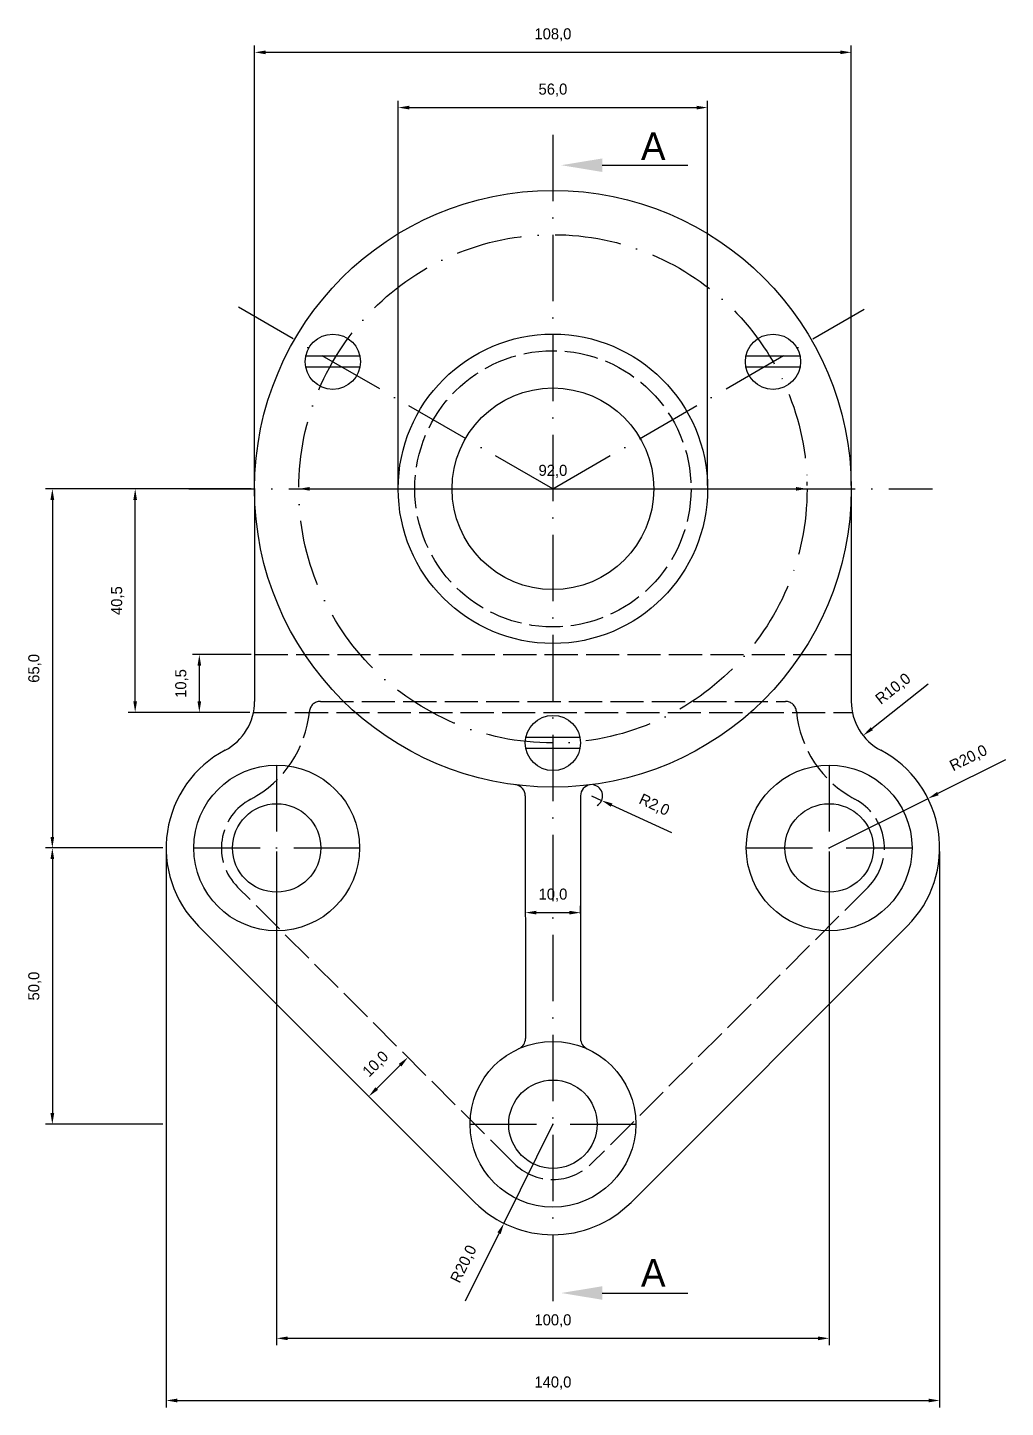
# Model space of a CAD drawing. Header units: millimetres. Extents: x -473 to -44, y 119 to 395.
# Drawn here: x -472.7 to -295.7, y 119.2 to 369 of the extents above; entities that cross this region are included whole.
import ezdxf
from ezdxf import colors
from ezdxf.entities.mleader import LeaderData, LeaderLine
from ezdxf.math import Vec2, Vec3

# ---------------------------------------------------------------- set-up
doc = ezdxf.new("R2010")
doc.units = ezdxf.units.MM
doc.linetypes.add('ACAD_ISO02W100', pattern=[15, 12, -3])
doc.linetypes.add('ACAD_ISO10W100', pattern=[18, 12, -3, 0, -3])
doc.layers.add('asse', color=12, linetype='ACAD_ISO10W100', plot=False)
doc.layers.add('punti nascosti', color=212, linetype='ACAD_ISO02W100', plot=False)
for name, color, linetype in [('oggetto', 7, 'Continuous'), ('quotatura', 130, 'Continuous'), ('sezione', 12, 'Continuous')]:
    doc.layers.add(name, color=color, linetype=linetype)
doc.layers.get('0').off()
doc.dimstyles.new('ISO-25', dxfattribs={"dimtxt": 2, "dimasz": 2, "dimexe": 1.25, "dimexo": 0.625, "dimgap": 2, "dimtad": 1, "dimdec": 1, "dimzin": 1, "dimtxsty": 'Standard', "dimcen": 2.5, "dimadec": 0, "dimazin": 0, "dimtfac": 1, "dimtdec": 1, "dimtmove": 0, "dimatfit": 3, "dimfxl": 1, "dimarcsym": 0})

# ---------------------------------------------------------------- blocks, each defined once
blk = doc.blocks.new('*U3')
blk.add_circle((0, 0), 5)
blk = doc.blocks.new('*U4')
at = {"layer": 'oggetto', "color": 0, "linetype": 'ByBlock', "lineweight": -2, "transparency": 16777216}
for p, rotation in [((-417.41, 308.5), 240), ((-337.73, 308.5), 120)]:
    blk.add_blockref('*U3', p, dxfattribs=dict(at, rotation=rotation))
blk.add_blockref('*U3', (-377.57, 239.5), dxfattribs=at)
blk = doc.blocks.new('*D5')
at = {"layer": 'quotatura', "color": 0, "lineweight": -2, "transparency": 16777216}
for p, q in [((-431.57, 286.12), (-431.57, 365.75)), ((-323.57, 286.12), (-323.57, 365.75)), ((-429.57, 364.5), (-325.57, 364.5))]:
    blk.add_line(p, q, dxfattribs=at)
at = {"layer": 'quotatura', "color": 0, "transparency": 16777216}
for points in [[(-429.57, 364.83), (-429.57, 364.16), (-431.57, 364.5)], [(-325.57, 364.83), (-325.57, 364.16), (-323.57, 364.5)]]:
    blk.add_solid(points, dxfattribs=at)
at = {"layer": 'quotatura', "color": 0, "transparency": 16777216, "insert": (-377.57, 367.66), "char_height": 2, "attachment_point": 5}
blk.add_mtext('108,0', dxfattribs=at)
blk = doc.blocks.new('*D6')
at = {"layer": 'quotatura', "color": 0, "lineweight": -2, "transparency": 16777216}
for p, q in [((-405.57, 286.12), (-405.57, 355.75)), ((-349.57, 286.12), (-349.57, 355.75)), ((-403.57, 354.5), (-351.57, 354.5))]:
    blk.add_line(p, q, dxfattribs=at)
at = {"layer": 'quotatura', "color": 0, "transparency": 16777216}
for points in [[(-403.57, 354.83), (-403.57, 354.16), (-405.57, 354.5)], [(-351.57, 354.83), (-351.57, 354.16), (-349.57, 354.5)]]:
    blk.add_solid(points, dxfattribs=at)
at = {"layer": 'quotatura', "color": 0, "transparency": 16777216, "insert": (-377.57, 357.66), "char_height": 2, "attachment_point": 5}
blk.add_mtext('56,0', dxfattribs=at)
blk = doc.blocks.new('*D8')
at = {"layer": 'quotatura', "color": 0, "lineweight": -2, "transparency": 16777216}
for p, q in [((-382.56, 208.59), (-382.56, 210.05)), ((-372.57, 208.59), (-372.57, 210.04)), ((-380.56, 208.79), (-374.57, 208.79))]:
    blk.add_line(p, q, dxfattribs=at)
at = {"layer": 'quotatura', "color": 0, "transparency": 16777216}
for points in [[(-380.56, 209.13), (-380.56, 208.46), (-382.56, 208.8)], [(-374.57, 209.12), (-374.57, 208.46), (-372.57, 208.79)]]:
    blk.add_solid(points, dxfattribs=at)
at = {"layer": 'quotatura', "color": 0, "transparency": 16777216, "insert": (-377.56, 211.96), "char_height": 2, "attachment_point": 5, "rotation": 359.9606}
blk.add_mtext('10,0', dxfattribs=at)
blk = doc.blocks.new('*D9')
at = {"layer": 'quotatura', "color": 0, "lineweight": -2, "transparency": 16777216}
for p, q in [((-427.57, 219.87), (-427.57, 130.5)), ((-327.57, 219.87), (-327.57, 130.5)), ((-425.57, 131.75), (-329.57, 131.75))]:
    blk.add_line(p, q, dxfattribs=at)
at = {"layer": 'quotatura', "color": 0, "transparency": 16777216}
for points in [[(-425.57, 132.08), (-425.57, 131.41), (-427.57, 131.75)], [(-329.57, 132.08), (-329.57, 131.41), (-327.57, 131.75)]]:
    blk.add_solid(points, dxfattribs=at)
at = {"layer": 'quotatura', "color": 0, "transparency": 16777216, "insert": (-377.57, 134.91), "char_height": 2, "attachment_point": 5}
blk.add_mtext('100,0', dxfattribs=at)
blk = doc.blocks.new('*D10')
at = {"layer": 'quotatura', "color": 0, "lineweight": -2, "transparency": 16777216}
for p, q in [((-447.57, 219.87), (-447.57, 119.25)), ((-307.57, 219.87), (-307.57, 119.25)), ((-445.57, 120.5), (-309.57, 120.5))]:
    blk.add_line(p, q, dxfattribs=at)
at = {"layer": 'quotatura', "color": 0, "transparency": 16777216}
for points in [[(-445.57, 120.83), (-445.57, 120.16), (-447.57, 120.5)], [(-309.57, 120.83), (-309.57, 120.16), (-307.57, 120.5)]]:
    blk.add_solid(points, dxfattribs=at)
at = {"layer": 'quotatura', "color": 0, "transparency": 16777216, "insert": (-377.57, 123.66), "char_height": 2, "attachment_point": 5}
blk.add_mtext('140,0', dxfattribs=at)
blk = doc.blocks.new('*D11')
at = {"layer": 'quotatura', "color": 0, "lineweight": -2, "transparency": 16777216}
for p, q in [((-403.98, 182.76), (-402.93, 181.71)), ((-409.47, 176.94), (-405.23, 181.18)), ((-411.05, 175.69), (-410, 174.64))]:
    blk.add_line(p, q, dxfattribs=at)
at = {"layer": 'quotatura', "color": 0, "transparency": 16777216}
for points in [[(-405.46, 181.42), (-404.99, 180.95), (-403.81, 182.6)], [(-409.71, 177.18), (-409.24, 176.71), (-410.89, 175.53)]]:
    blk.add_solid(points, dxfattribs=at)
at = {"layer": 'quotatura', "color": 0, "transparency": 16777216, "insert": (-409.59, 181.3), "char_height": 2, "attachment_point": 5, "rotation": 45}
blk.add_mtext('10,0', dxfattribs=at)
blk = doc.blocks.new('*D13')
at = {"layer": 'quotatura', "color": 0, "lineweight": -2, "transparency": 16777216}
for p, q in [((-448.2, 220.5), (-469.42, 220.5)), ((-468.17, 218.5), (-468.17, 172.5)), ((-448.2, 170.5), (-469.42, 170.5))]:
    blk.add_line(p, q, dxfattribs=at)
at = {"layer": 'quotatura', "color": 0, "transparency": 16777216}
for points in [[(-468.51, 218.5), (-467.84, 218.5), (-468.17, 220.5)], [(-468.51, 172.5), (-467.84, 172.5), (-468.17, 170.5)]]:
    blk.add_solid(points, dxfattribs=at)
at = {"layer": 'quotatura', "color": 0, "transparency": 16777216, "insert": (-471.34, 195.5), "char_height": 2, "attachment_point": 5, "rotation": 90}
blk.add_mtext('50,0', dxfattribs=at)
blk = doc.blocks.new('*D14')
at = {"layer": 'quotatura', "color": 0, "lineweight": -2, "transparency": 16777216}
for p, q in [((-440.31, 285.5), (-469.42, 285.5)), ((-468.17, 283.5), (-468.17, 222.5)), ((-448.2, 220.5), (-469.42, 220.5))]:
    blk.add_line(p, q, dxfattribs=at)
at = {"layer": 'quotatura', "color": 0, "transparency": 16777216}
for points in [[(-468.51, 283.5), (-467.84, 283.5), (-468.17, 285.5)], [(-468.51, 222.5), (-467.84, 222.5), (-468.17, 220.5)]]:
    blk.add_solid(points, dxfattribs=at)
at = {"layer": 'quotatura', "color": 0, "transparency": 16777216, "insert": (-471.34, 253), "char_height": 2, "attachment_point": 5, "rotation": 90}
blk.add_mtext('65,0', dxfattribs=at)
blk = doc.blocks.new('*D15')
at = {"layer": 'quotatura', "color": 0, "lineweight": -2, "transparency": 16777216}
for p, q in [((-432.2, 255.5), (-442.82, 255.5)), ((-441.57, 253.5), (-441.57, 247.03)), ((-432.4, 245.03), (-442.82, 245.03))]:
    blk.add_line(p, q, dxfattribs=at)
at = {"layer": 'quotatura', "color": 0, "transparency": 16777216}
for points in [[(-441.9, 253.5), (-441.24, 253.5), (-441.57, 255.5)], [(-441.9, 247.03), (-441.24, 247.03), (-441.57, 245.03)]]:
    blk.add_solid(points, dxfattribs=at)
at = {"layer": 'quotatura', "color": 0, "transparency": 16777216, "insert": (-444.74, 250.26), "char_height": 2, "attachment_point": 5, "rotation": 90}
blk.add_mtext('10,5', dxfattribs=at)
blk = doc.blocks.new('*D16')
at = {"layer": 'quotatura', "color": 0, "lineweight": -2, "transparency": 16777216}
for p, q in [((-432.2, 285.5), (-454.43, 285.5)), ((-453.18, 247.03), (-453.18, 283.5)), ((-432.4, 245.03), (-454.43, 245.03))]:
    blk.add_line(p, q, dxfattribs=at)
at = {"layer": 'quotatura', "color": 0, "transparency": 16777216}
for points in [[(-453.51, 283.5), (-452.85, 283.5), (-453.18, 285.5)], [(-453.51, 247.03), (-452.85, 247.03), (-453.18, 245.03)]]:
    blk.add_solid(points, dxfattribs=at)
at = {"layer": 'quotatura', "color": 0, "transparency": 16777216, "insert": (-456.35, 265.26), "char_height": 2, "attachment_point": 5, "rotation": 90}
blk.add_mtext('40,5', dxfattribs=at)
blk = doc.blocks.new('*D17')
at = {"layer": 'quotatura', "color": 0, "lineweight": -2, "transparency": 16777216}
for p, q in [((-423.57, 286.12), (-423.57, 286.75)), ((-421.57, 285.5), (-333.57, 285.5)), ((-331.57, 286.12), (-331.57, 286.75))]:
    blk.add_line(p, q, dxfattribs=at)
at = {"layer": 'quotatura', "color": 0, "transparency": 16777216}
for points in [[(-421.57, 285.83), (-421.57, 285.16), (-423.57, 285.5)], [(-333.57, 285.83), (-333.57, 285.16), (-331.57, 285.5)]]:
    blk.add_solid(points, dxfattribs=at)
at = {"layer": 'quotatura', "color": 0, "transparency": 16777216, "insert": (-377.57, 288.66), "char_height": 2, "attachment_point": 5}
blk.add_mtext('92,0', dxfattribs=at)
blk = doc.blocks.new('*D18')
at = {"layer": 'quotatura', "color": 0, "lineweight": -2, "transparency": 16777216}
for p, q in [((-370.57, 229.94), (-368.76, 229.1)), ((-356.05, 223.22), (-366.94, 228.26))]:
    blk.add_line(p, q, dxfattribs=at)
blk.add_arc((-370.57, 229.94), 2, 299.3834, 79.2758, dxfattribs=at)
at = {"layer": 'quotatura', "color": 0, "transparency": 16777216}
blk.add_solid([(-366.8, 228.56), (-367.08, 227.95), (-368.76, 229.1)], dxfattribs=at)
at = {"layer": 'quotatura', "color": 0, "transparency": 16777216, "insert": (-359.26, 228.19), "char_height": 2, "attachment_point": 5, "rotation": 335.1932}
blk.add_mtext('R2,0', dxfattribs=at)
blk = doc.blocks.new('*D19')
at = {"layer": 'quotatura', "color": 0, "lineweight": -2, "transparency": 16777216}
blk.add_line((-309.64, 250.12), (-319.86, 242.08), dxfattribs=at)
at = {"layer": 'quotatura', "color": 0, "transparency": 16777216}
blk.add_solid([(-320.06, 242.34), (-319.65, 241.82), (-321.43, 240.85)], dxfattribs=at)
at = {"layer": 'quotatura', "color": 0, "transparency": 16777216, "insert": (-315.92, 249.21), "char_height": 2, "attachment_point": 5, "rotation": 38.1952}
blk.add_mtext('R10,0', dxfattribs=at)
blk = doc.blocks.new('*D20')
at = {"layer": 'quotatura', "color": 0, "lineweight": -2, "transparency": 16777216}
for p, q in [((-295.67, 236.45), (-307.89, 230.34)), ((-327.57, 220.5), (-309.68, 229.44))]:
    blk.add_line(p, q, dxfattribs=at)
at = {"layer": 'quotatura', "color": 0, "transparency": 16777216}
blk.add_solid([(-308.04, 230.64), (-307.75, 230.04), (-309.68, 229.44)], dxfattribs=at)
at = {"layer": 'quotatura', "color": 0, "transparency": 16777216, "insert": (-302.31, 236.67), "char_height": 2, "attachment_point": 5, "rotation": 26.5731}
blk.add_mtext('R20,0', dxfattribs=at)
blk = doc.blocks.new('*D21')
at = {"layer": 'quotatura', "color": 0, "lineweight": -2, "transparency": 16777216}
for p, q in [((-377.57, 170.5), (-386.43, 152.57)), ((-393.37, 138.52), (-387.32, 150.77))]:
    blk.add_line(p, q, dxfattribs=at)
at = {"layer": 'quotatura', "color": 0, "transparency": 16777216}
blk.add_solid([(-387.62, 150.92), (-387.02, 150.63), (-386.43, 152.57)], dxfattribs=at)
at = {"layer": 'quotatura', "color": 0, "transparency": 16777216, "insert": (-393.63, 145.15), "char_height": 2, "attachment_point": 5, "rotation": 63.7049}
blk.add_mtext('R20,0', dxfattribs=at)

msp = doc.modelspace()

# ---------------------------------------------------------------- linework, layer by layer
at = {"layer": 'asse', "linetype": 'ACAD_ISO10W100'}
msp.add_line((-377.57, 349.57), (-377.57, 137.75), dxfattribs=at)
at = {"layer": 'asse'}
for p, q in [((-377.57, 285.5), (-434.49, 318.36)), ((-377.57, 285.5), (-321.21, 318.04)), ((-443.45, 285.5), (-308.85, 285.5)), ((-427.57, 235.5), (-427.57, 205.5)), ((-327.57, 235.5), (-327.57, 205.5)), ((-442.57, 220.5), (-412.57, 220.5)), ((-342.57, 220.5), (-312.57, 220.5)), ((-392.57, 170.5), (-362.57, 170.5))]:
    msp.add_line(p, q, dxfattribs=at)
msp.add_circle((-377.57, 285.5), 46, dxfattribs=at)
at = {"layer": 'oggetto'}
for p, q in [((-412.41, 309.5), (-422.41, 309.5)), ((-412.41, 307.5), (-422.41, 307.5)), ((-332.73, 309.5), (-342.73, 309.5)), ((-332.73, 307.5), (-342.73, 307.5)), ((-431.57, 285.5), (-431.57, 247.03)), ((-323.57, 285.5), (-323.57, 247.03)), ((-372.57, 240.5), (-382.57, 240.5)), ((-372.57, 238.5), (-382.57, 238.5)), ((-382.57, 229.94), (-382.54, 186)), ((-372.57, 229.94), (-372.57, 185.99)), ((-391.71, 156.35), (-441.71, 206.35)), ((-313.43, 206.35), (-363.43, 156.35))]:
    msp.add_line(p, q, dxfattribs=at)
for centre, radius in [((-377.57, 285.5), 54), ((-377.57, 285.5), 28), ((-377.57, 285.5), 18.25), ((-427.57, 220.5), 15), ((-327.57, 220.5), 15), ((-427.57, 220.5), 8), ((-327.57, 220.5), 8), ((-377.57, 170.5), 15), ((-377.57, 170.5), 8)]:
    msp.add_circle(centre, radius, dxfattribs=at)
for centre, radius, start, end in [((-441.57, 247.03), 10, 297.8181, 0), ((-313.57, 247.03), 10, 180, 242.1819), ((-427.57, 220.5), 20, 117.8181, 225), ((-327.57, 220.5), 20, 315, 62.1819), ((-384.57, 229.94), 2, 0.0322, 82.8203), ((-370.57, 229.94), 2, 97.1808, 180), ((-384.54, 186), 2, 294.2206, 0.0322), ((-370.57, 185.99), 2, 180, 245.6843), ((-377.57, 170.5), 20, 225, 315)]:
    msp.add_arc(centre, radius, start, end, dxfattribs=at)
at = {"layer": 'punti nascosti', "ltscale": 0.5}
for p, q in [((-431.57, 255.5), (-323.57, 255.5)), ((-431.77, 245.03), (-323.37, 245.03))]:
    msp.add_line(p, q, dxfattribs=at)
msp.add_lwpolyline([(-419.66, 247.03), (-335.48, 247.03, -0.387795), (-333.49, 245.21, 0.25381), (-322.9, 229.34, -0.505037), (-320.5, 213.43), (-370.5, 163.43, -0.414214), (-384.64, 163.43), (-434.64, 213.43, -0.505037), (-432.24, 229.34, 0.25381), (-421.65, 245.21, -0.387795)], format="xyb", close=True, dxfattribs=at)
msp.add_circle((-377.57, 285.5), 25, dxfattribs=at)

# ---------------------------------------------------------------- block references
at = {"layer": 'oggetto'}
msp.add_blockref('*U4', (0, 0), dxfattribs=at)

# ---------------------------------------------------------------- texts
at = {"layer": 'sezione', "char_height": 5, "attachment_point": 1}
for insert in [(-361.64, 349.99), (-361.64, 146.1)]:
    msp.add_mtext_dynamic_manual_height_columns('A', width=27.4809, gutter_width=12.5, heights=[0], dxfattribs=dict(at, insert=insert))

# ---------------------------------------------------------------- dimensions: what is measured, and where the dimension line sits
at = {"layer": 'quotatura'}
for base, p1, p2, picture, middle in [((-323.57, 364.5), (-431.57, 285.5), (-323.57, 285.5), '*D5', (-377.57, 364.5)), ((-349.57, 354.5), (-405.57, 285.5), (-349.57, 285.5), '*D6', (-377.57, 354.5)), ((-307.57, 120.5), (-447.57, 220.5), (-307.57, 220.5), '*D10', (-377.57, 120.5)), ((-327.57, 131.75), (-427.57, 220.5), (-327.57, 220.5), '*D9', (-377.57, 131.75))]:
    dim = msp.add_linear_dim(base=base, p1=p1, p2=p2, dimstyle='ISO-25', dxfattribs=at)
    dim.commit()
    dim.dimension.update_dxf_attribs({"geometry": picture, "text_midpoint": middle, "dimtype": 160})
dim = msp.add_linear_dim(base=(-331.57, 285.5), p1=(-423.57, 285.5), p2=(-331.57, 285.5), dimstyle='ISO-25', dxfattribs=at)
dim.commit()
dim.dimension.update_dxf_attribs({"geometry": '*D17', "text_midpoint": (-377.57, 288.66)})
for base, p1, p2, picture, middle in [((-468.17, 220.5), (-439.68, 285.5), (-447.57, 220.5), '*D14', (-471.34, 253)), ((-453.18, 285.5), (-431.77, 245.03), (-431.57, 285.5), '*D16', (-456.35, 265.26)), ((-441.57, 245.03), (-431.57, 255.5), (-431.77, 245.03), '*D15', (-444.74, 250.26)), ((-468.17, 170.5), (-447.57, 220.5), (-447.57, 170.5), '*D13', (-471.34, 195.5))]:
    dim = msp.add_linear_dim(base=base, p1=p1, p2=p2, angle=90, dimstyle='ISO-25', dxfattribs=at)
    dim.commit()
    dim.dimension.update_dxf_attribs({"geometry": picture, "text_midpoint": middle})
dim = msp.add_radius_dim(center=(-313.57, 247.03), mpoint=(-321.43, 240.85), dimstyle='ISO-25', dxfattribs=at)
dim.commit()
dim.dimension.update_dxf_attribs({"geometry": '*D19', "text_midpoint": (-313.96, 246.72), "dimtype": 164})
for center, mpoint, picture, middle in [((-327.57, 220.5), (-309.68, 229.44), '*D20', (-302.31, 236.67)), ((-370.57, 229.94), (-368.76, 229.1), '*D18', (-359.26, 228.19)), ((-377.57, 170.5), (-386.43, 152.57), '*D21', (-393.63, 145.15))]:
    dim = msp.add_radius_dim(center=center, mpoint=mpoint, dimstyle='ISO-25', dxfattribs=at)
    dim.commit()
    dim.dimension.update_dxf_attribs({"geometry": picture, "text_midpoint": middle})
for p1, p2, distance, picture, middle in [((-382.56, 207.97), (-372.57, 207.96), 0.83, '*D8', (-377.56, 211.96)), ((-411.49, 176.13), (-404.42, 183.2), -0.86, '*D11', (-409.59, 181.3))]:
    dim = msp.add_aligned_dim(p1=p1, p2=p2, distance=distance, dimstyle='ISO-25', dxfattribs=at)
    dim.commit()
    dim.dimension.update_dxf_attribs({"geometry": picture, "text_midpoint": middle})

# ---------------------------------------------------------------- leaders
at = {"layer": 'sezione'}
ml = msp.add_multileader_mtext('Standard', dxfattribs=at)
ml.set_content('', color=256)
ml.set_leader_properties()
ml.build(insert=Vec2(0, 0))
ml.multileader.update_dxf_attribs({"text_right_attachment_type": 6, "dogleg_length": 0.36, "arrow_head_size": 7.44})
ctx = ml.context
ctx.base_point, ctx.char_height, ctx.arrow_head_size, ctx.landing_gap_size, ctx.plane_origin = Vec3(-353.13, 344.07), 7.44, 7.44, 3.72, Vec3(-376.07, 344.07)
ctx.right_attachment = 6
notes = []
notes.append((ctx, [(0, (1, 1, 0), (-359.34, 344.07), (1, 0), 6.21, [(0, [(-376.07, 344.07)], 0, [])])]))
ctx.mtext.insert, ctx.mtext.flow_direction = Vec3(-349.42, 347.79), 5
ml = msp.add_multileader_mtext('Standard', dxfattribs=at)
ml.set_content('', color=256)
ml.set_leader_properties()
ml.build(insert=Vec2(0, 0))
ml.multileader.update_dxf_attribs({"text_right_attachment_type": 6, "dogleg_length": 0.36, "arrow_head_size": 7.44})
ctx = ml.context
ctx.base_point, ctx.char_height, ctx.arrow_head_size, ctx.landing_gap_size, ctx.plane_origin = Vec3(-353.13, 139.95), 7.44, 7.44, 3.72, Vec3(-376.07, 139.95)
ctx.right_attachment = 6
notes.append((ctx, [(0, (1, 1, 0), (-359.34, 139.95), (1, 0), 6.21, [(0, [(-376.07, 139.95)], 0, [])])]))
ctx.mtext.insert, ctx.mtext.flow_direction = Vec3(-349.42, 143.67), 5
for ctx, leaders in notes:
    for number, flags, end, landing, length, lines in leaders:
        leader = LeaderData()
        leader.index, (leader.has_last_leader_line, leader.has_dogleg_vector, leader.attachment_direction) = number, flags
        leader.last_leader_point, leader.dogleg_vector, leader.dogleg_length = Vec3(end), Vec3(landing), length
        for number, points, colour, breaks in lines:
            line = LeaderLine()
            line.index, line.vertices, line.color, line.breaks = number, Vec3.list(points), colors.encode_raw_color(colour), breaks
            leader.lines.append(line)
        ctx.leaders.append(leader)

doc.saveas('drawing.dxf')
